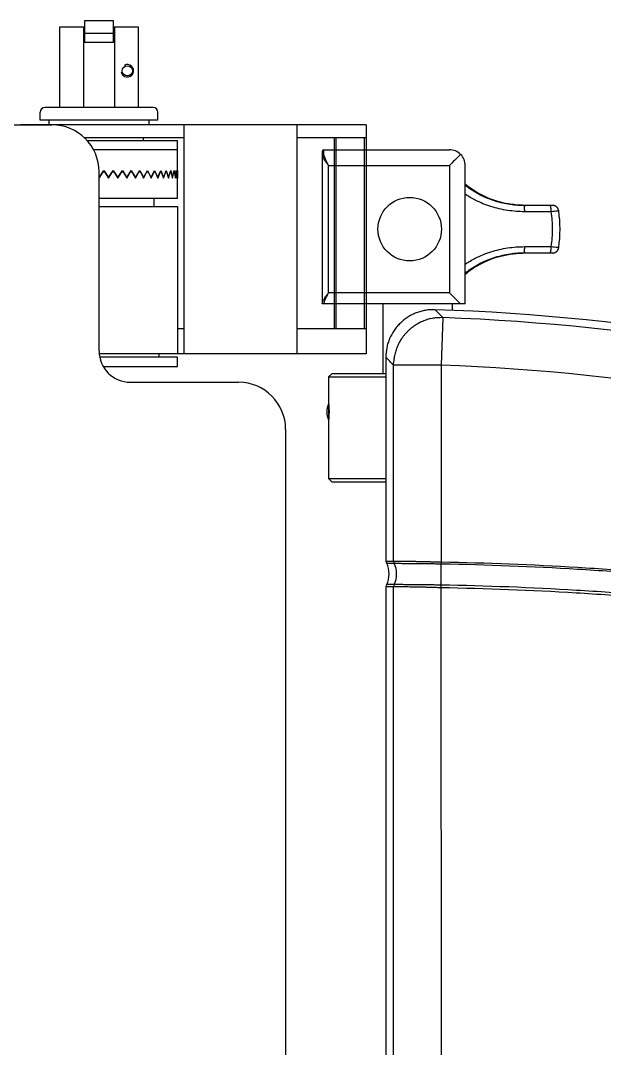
# Model space of a CAD drawing. Extents: x 2733443 to 3206532, y -1516114 to -1264405.
# Drawn here: x 3001859.4 to 3002018.6, y -1483252.9 to -1482972.6 of the extents above; entities that cross this region are included whole.
import ezdxf

# ---------------------------------------------------------------- set-up
doc = ezdxf.new("R2010")
doc.units = 0
doc.header["$MEASUREMENT"] = 0
doc.linetypes.add('1', pattern=[0, 0, 0])
doc.layers.get('0').update_dxf_attribs({"color": 250, "linetype": '1'})
doc.layers.add('furniture', color=33, linetype='Continuous')

# ---------------------------------------------------------------- blocks, each defined once
blk = doc.blocks.new('EQUIPMENT')
at = {"layer": 'furniture'}
for p, q in [((-29723.06, 19189.09), (-29716.21, 19189.09)), ((-29723.06, 19167.08), (-29723.06, 19189.09)), ((-29716.64, 19189.09), (-29716.64, 19167.08)), ((-29716.21, 19190.8), (-29708.51, 19190.8)), ((-29716.21, 19184.81), (-29716.21, 19190.8)), ((-29708.51, 19190.8), (-29708.51, 19184.81)), ((-29708.51, 19189.09), (-29701.66, 19189.09)), ((-29708.08, 19167.08), (-29708.08, 19189.09)), ((-29701.66, 19189.09), (-29701.66, 19167.08)), ((-29716.21, 19187.38), (-29708.51, 19187.38)), ((-29708.08, 19184.81), (-29716.64, 19184.81)), ((-29697.59, 19167.08), (-29727.13, 19167.08)), ((-29728.41, 19163.66), (-29728.41, 19165.8)), ((-29696.31, 19163.66), (-29728.41, 19163.66)), ((-29698.66, 19163.66), (-29726.06, 19163.66)), ((-29726.06, 19163.66), (-29726.06, 19162.37)), ((-29698.66, 19162.37), (-29698.66, 19163.66)), ((-29696.31, 19163.66), (-29696.31, 19165.8)), ((-29934.94, 19162.37), (-29725.2, 19162.37)), ((-29639.59, 19162.37), (-29733.76, 19162.37)), ((-29689.25, 19162.37), (-29689.25, 19099.88)), ((-29658.43, 19162.37), (-29658.43, 19099.88)), ((-29639.59, 19162.37), (-29639.59, 19099.88)), ((-29716.47, 19158.95), (-29689.25, 19158.95)), ((-29715.63, 19158.09), (-29690.96, 19158.09)), ((-29700.38, 19158.95), (-29700.38, 19158.09)), ((-29690.96, 19155.52), (-29690.96, 19158.09)), ((-29658.43, 19158.95), (-29639.59, 19158.95)), ((-29648.16, 19106.73), (-29648.16, 19158.95)), ((-29647.73, 19106.73), (-29647.73, 19158.95)), ((-29640.02, 19106.73), (-29640.02, 19158.95)), ((-29690.96, 19155.52), (-29713.84, 19155.52)), ((-29690.96, 19155.52), (-29713.84, 19155.52)), ((-29690.96, 19148.25), (-29690.96, 19155.52)), ((-29651.51, 19155.14), (-29651.51, 19154.15)), ((-29651.08, 19155.57), (-29616.86, 19155.57)), ((-29651.08, 19154.47), (-29651.08, 19155.57)), ((-29651.51, 19154.15), (-29651.51, 19113.68)), ((-29651.08, 19154.47), (-29651.1, 19154.47)), ((-29712.37, 19147.82), (-29711.29, 19149.53)), ((-29712.36, 19100.73), (-29712.36, 19149.53)), ((-29712.19, 19148.25), (-29711.07, 19149.96)), ((-29711.29, 19149.53), (-29710.86, 19149.53)), ((-29711.07, 19149.96), (-29709.95, 19148.25)), ((-29710.86, 19149.53), (-29709.79, 19147.81)), ((-29709.79, 19147.81), (-29708.72, 19149.53)), ((-29709.61, 19148.25), (-29708.5, 19149.96)), ((-29708.72, 19149.53), (-29708.3, 19149.53)), ((-29708.5, 19149.96), (-29707.41, 19148.25)), ((-29708.3, 19149.53), (-29707.25, 19147.81)), ((-29707.25, 19147.81), (-29706.2, 19149.52)), ((-29707.07, 19148.25), (-29705.99, 19149.96)), ((-29706.2, 19149.52), (-29705.79, 19149.52)), ((-29705.99, 19149.96), (-29704.93, 19148.25)), ((-29705.79, 19149.52), (-29704.79, 19147.81)), ((-29704.79, 19147.81), (-29703.78, 19149.52)), ((-29704.61, 19148.25), (-29703.58, 19149.96)), ((-29703.78, 19149.52), (-29703.39, 19149.52)), ((-29703.58, 19149.96), (-29702.57, 19148.25)), ((-29703.39, 19149.52), (-29702.43, 19147.81)), ((-29702.43, 19147.81), (-29701.48, 19149.52)), ((-29702.26, 19148.25), (-29701.29, 19149.96)), ((-29701.48, 19149.52), (-29701.11, 19149.52)), ((-29701.29, 19149.96), (-29700.34, 19148.25)), ((-29701.11, 19149.52), (-29700.22, 19147.8)), ((-29700.22, 19147.8), (-29699.33, 19149.51)), ((-29700.06, 19148.25), (-29699.16, 19149.96)), ((-29699.33, 19149.51), (-29699, 19149.51)), ((-29699.16, 19149.96), (-29698.3, 19148.25)), ((-29699, 19149.51), (-29698.19, 19147.8)), ((-29698.19, 19147.8), (-29697.38, 19149.51)), ((-29698.04, 19148.25), (-29697.23, 19149.96)), ((-29697.38, 19149.51), (-29697.08, 19149.51)), ((-29697.23, 19149.96), (-29696.46, 19148.25)), ((-29697.08, 19149.51), (-29696.37, 19147.8)), ((-29696.37, 19147.8), (-29695.65, 19149.51)), ((-29696.23, 19148.25), (-29695.51, 19149.96)), ((-29695.65, 19149.51), (-29695.39, 19149.51)), ((-29695.51, 19149.96), (-29694.85, 19148.25)), ((-29695.39, 19149.51), (-29694.78, 19147.79)), ((-29694.78, 19147.79), (-29694.16, 19149.51)), ((-29694.65, 19148.25), (-29694.05, 19149.96)), ((-29694.16, 19149.51), (-29693.94, 19149.51)), ((-29694.05, 19149.96), (-29693.49, 19148.25)), ((-29693.94, 19149.51), (-29693.44, 19147.79)), ((-29693.44, 19147.79), (-29692.94, 19149.5)), ((-29693.33, 19148.25), (-29692.84, 19149.96)), ((-29692.94, 19149.5), (-29692.76, 19149.5)), ((-29692.84, 19149.96), (-29692.41, 19148.25)), ((-29692.76, 19149.5), (-29692.38, 19147.79)), ((-29692.38, 19147.79), (-29692, 19149.5)), ((-29692.29, 19148.25), (-29691.93, 19149.96)), ((-29692, 19149.5), (-29691.87, 19149.5)), ((-29691.93, 19149.96), (-29691.62, 19148.25)), ((-29691.87, 19149.5), (-29691.57, 19147.79)), ((-29691.57, 19147.79), (-29691.35, 19149.5)), ((-29691.54, 19148.25), (-29691.31, 19149.96)), ((-29691.35, 19149.5), (-29691.28, 19149.5)), ((-29691.31, 19149.96), (-29691.14, 19148.25)), ((-29691.28, 19149.5), (-29691.15, 19147.79)), ((-29691.15, 19147.79), (-29691.02, 19149.5)), ((-29691.09, 19148.25), (-29691, 19149.96)), ((-29691.02, 19149.5), (-29690.99, 19149.5)), ((-29691, 19149.96), (-29690.96, 19148.25)), ((-29690.99, 19149.5), (-29690.96, 19147.79)), ((-29690.96, 19142.25), (-29690.96, 19149.53)), ((-29649.78, 19116.59), (-29649.78, 19151.24)), ((-29649.78, 19151.24), (-29616.86, 19151.24)), ((-29616.86, 19151.24), (-29616.86, 19116.59)), ((-29612.52, 19113.56), (-29612.52, 19151.24)), ((-29712.36, 19148.25), (-29712.19, 19148.25)), ((-29709.95, 19148.25), (-29709.61, 19148.25)), ((-29709.95, 19148.25), (-29709.61, 19148.25)), ((-29707.41, 19148.25), (-29707.07, 19148.25)), ((-29707.41, 19148.25), (-29707.07, 19148.25)), ((-29704.93, 19148.25), (-29704.61, 19148.25)), ((-29704.93, 19148.25), (-29704.61, 19148.25)), ((-29702.57, 19148.25), (-29702.26, 19148.25)), ((-29702.57, 19148.25), (-29702.26, 19148.25)), ((-29700.34, 19148.25), (-29700.06, 19148.25)), ((-29700.34, 19148.25), (-29700.06, 19148.25)), ((-29698.3, 19148.25), (-29698.04, 19148.25)), ((-29698.3, 19148.25), (-29698.04, 19148.25)), ((-29696.46, 19148.25), (-29696.23, 19148.25)), ((-29696.46, 19148.25), (-29696.23, 19148.25)), ((-29694.85, 19148.25), (-29694.65, 19148.25)), ((-29694.85, 19148.25), (-29694.65, 19148.25)), ((-29693.49, 19148.25), (-29693.33, 19148.25)), ((-29693.49, 19148.25), (-29693.33, 19148.25)), ((-29692.41, 19148.25), (-29692.29, 19148.25)), ((-29692.41, 19148.25), (-29692.29, 19148.25)), ((-29691.62, 19148.25), (-29691.54, 19148.25)), ((-29691.62, 19148.25), (-29691.54, 19148.25)), ((-29691.14, 19148.25), (-29691.09, 19148.25)), ((-29691.14, 19148.25), (-29691.09, 19148.25)), ((-29690.96, 19142.25), (-29712.36, 19142.25)), ((-29697.38, 19140.11), (-29697.38, 19142.25)), ((-29712.36, 19140.11), (-29690.96, 19140.11)), ((-29690.96, 19140.11), (-29690.96, 19099.88)), ((-29589.46, 19140.41), (-29596.47, 19140.41)), ((-29596.47, 19140.41), (-29596.46, 19140.41)), ((-29589.11, 19138.68), (-29596.33, 19138.68)), ((-29588.77, 19140.41), (-29589.46, 19140.41)), ((-29589.46, 19140.41), (-29589.45, 19140.41)), ((-29587.05, 19138.93), (-29587.06, 19139)), ((-29596.47, 19127.42), (-29589.46, 19127.42)), ((-29596.47, 19127.42), (-29596.46, 19127.42)), ((-29596.33, 19129.15), (-29589.11, 19129.15)), ((-29589.46, 19127.42), (-29588.77, 19127.42)), ((-29589.46, 19127.42), (-29589.45, 19127.42)), ((-29588.77, 19127.42), (-29588.69, 19127.42)), ((-29616.86, 19116.59), (-29649.78, 19116.59)), ((-29651.51, 19113.68), (-29651.51, 19113.56)), ((-29651.48, 19113.56), (-29651.51, 19113.56)), ((-29651.06, 19113.56), (-29651.48, 19113.56)), ((-29651.48, 19113.56), (-29651.48, 19113.56)), ((-29613.82, 19113.56), (-29651.06, 19113.56)), ((-29635.05, 19113.56), (-29635.05, 19094.5)), ((-29615.99, 19111.78), (-29615.99, 19113.56)), ((-29612.52, 19113.56), (-29613.82, 19113.56)), ((-29618.65, 19109.81), (-29619.13, 19096.84)), ((-29689.25, 19106.73), (-29690.96, 19106.73)), ((-29639.59, 19106.73), (-29658.43, 19106.73)), ((-29639.59, 19099.88), (-29712.32, 19099.88)), ((-29690.96, 19099.02), (-29712.19, 19099.02)), ((-29696.1, 19099.88), (-29696.1, 19099.02)), ((-29690.96, 19096.45), (-29690.96, 19099.02)), ((-29634.18, 19098.99), (-29634.18, 19043.41)), ((-29711.21, 19096.45), (-29690.96, 19096.45)), ((-29632.1, 19096.84), (-29632.09, 19097.47)), ((-29632.1, 19043.41), (-29632.1, 19096.84)), ((-29619.13, 19096.84), (-29632.1, 19096.84)), ((-29619.13, 19096.84), (-29619.13, 19043.17)), ((-29648.91, 19094.5), (-29649.78, 19093.63)), ((-29649.78, 19093.63), (-29634.18, 19093.63)), ((-29649.78, 19093.63), (-29649.78, 19086.27)), ((-29634.18, 19094.5), (-29648.91, 19094.5)), ((-29703.8, 19092.17), (-29674.34, 19092.17)), ((-29649.8, 19086.27), (-29649.83, 19086.2)), ((-29649.8, 19086.27), (-29649.8, 19084.1)), ((-29650.32, 19084.1), (-29650.31, 19084.03)), ((-29649.8, 19084.1), (-29649.8, 19081.94)), ((-29649.78, 19081.94), (-29649.78, 19065.91)), ((-29661.49, 18741.69), (-29661.49, 19079.33)), ((-29649.78, 19065.91), (-29634.18, 19065.91)), ((-29649.78, 19065.91), (-29648.91, 19065.04)), ((-29648.91, 19065.04), (-29634.18, 19065.04)), ((-29619.13, 19043.17), (-29619.07, 19043.17)), ((-29619.07, 19042.68), (-29619.07, 19042.69)), ((-29634.18, 19036.38), (-29634.18, 18785.53)), ((-29632.1, 18785.53), (-29632.1, 19036.38)), ((-29619.19, 19036.12), (-29619.19, 19036.15)), ((-29619.13, 19036.12), (-29619.19, 19036.12)), ((-29619.17, 19036.86), (-29619.16, 19037.04)), ((-29619.16, 19036.12), (-29619.13, 18785.79))]:
    blk.add_line(p, q, dxfattribs=at)
for centre, radius in [((-29704.66, 19177.11), 1.39), ((-29627.69, 19133.92), 8.66)]:
    blk.add_circle(centre, radius, dxfattribs=at)
for centre, radius, start, end in [((-29704.66, 19177.11), 1.71, 190, 120), ((-29727.13, 19165.8), 1.28, 90, 180), ((-29697.59, 19165.8), 1.28, 0, 90), ((-29725.2, 19149.53), 12.84, 0, 90), ((-29651.08, 19155.14), 0.433, 90, 180), ((-29616.86, 19151.24), 4.33, 44.9519, 90), ((-29651.31, 19154.17), 0.197, 166.7629, 174.812), ((-29651.03, 19154.11), 0.485, 171.7208, 175.9351), ((-29650.96, 19154.02), 0.575, 156.6642, 158.1916), ((-29651.28, 19154.16), 0.23, 162.186, 166.8361), ((-29651.23, 19154.13), 0.284, 153.382, 156.8309), ((-29651.22, 19154.13), 0.297, 146.7278, 150.3095), ((-29651.26, 19154.15), 0.249, 150.5538, 154.8024), ((-29651.19, 19154.11), 0.333, 143.0304, 146.2609), ((-29651.19, 19154.11), 0.332, 139.5517, 142.8868), ((-29651.18, 19154.1), 0.342, 136.3367, 139.6454), ((-29651.17, 19154.08), 0.365, 132.9781, 136.1435), ((-29651.15, 19154.07), 0.386, 129.8515, 132.898), ((-29651.14, 19154.05), 0.404, 126.7082, 129.6761), ((-29651.13, 19154.04), 0.423, 123.7936, 126.6728), ((-29651.12, 19154.02), 0.443, 120.8384, 123.6231), ((-29651.11, 19154), 0.463, 118.0954, 120.7934), ((-29651.1, 19153.99), 0.482, 115.3243, 117.9378), ((-29651.1, 19153.97), 0.5, 112.7484, 115.2876), ((-29651.09, 19153.95), 0.517, 110.1432, 112.6047), ((-29651.09, 19153.94), 0.532, 107.7157, 110.1116), ((-29651.08, 19153.92), 0.549, 105.2601, 107.5818), ((-29651.08, 19153.91), 0.559, 102.9638, 105.2359), ((-29651.08, 19153.9), 0.568, 100.6341, 102.8544), ((-29651.08, 19153.89), 0.579, 98.454, 100.6133), ((-29651.07, 19153.87), 0.601, 96.2529, 98.3117), ((-29651.08, 19153.89), 0.586, 94.1664, 96.2477), ((-29651.08, 19153.92), 0.549, 92.0064, 94.1939), ((-29616.86, 19151.24), 4.33, 0, 44.9519), ((-29596.47, 19140.4), 0.0153, 30.2844, 64.3946), ((-29596.48, 19140.38), 0.0368, 23.1527, 42.4658), ((-29596.53, 19140.35), 0.0889, 19.4681, 29.8993), ((-29596.61, 19140.31), 0.18, 16.002, 22.5471), ((-29596.76, 19140.26), 0.337, 13.6486, 17.8977), ((-29596.98, 19140.19), 0.57, 11.6632, 14.6529), ((-29597.3, 19140.12), 0.903, 10.1767, 12.3588), ((-29597.72, 19140.03), 1.33, 8.8761, 10.5717), ((-29598.27, 19139.94), 1.88, 7.8637, 9.2015), ((-29598.92, 19139.84), 2.54, 6.9571, 8.0558), ((-29599.72, 19139.73), 3.35, 6.2222, 7.1333), ((-29600.62, 19139.62), 4.26, 5.5495, 6.3277), ((-29601.66, 19139.51), 5.3, 4.985, 5.6546), ((-29602.77, 19139.41), 6.42, 4.4578, 5.0472), ((-29604.02, 19139.3), 7.67, 4.0082, 4.5283), ((-29605.34, 19139.2), 8.99, 3.5807, 4.0461), ((-29606.64, 19139.11), 10.29, 3.2002, 3.6238), ((-29607.84, 19139.04), 11.5, 2.8308, 3.224), ((-29609.43, 19138.95), 13.09, 2.5242, 2.8779), ((-29611.46, 19138.86), 15.12, 2.2297, 2.5411), ((-29611.76, 19138.85), 15.42, 1.902, 2.2176), ((-29611.05, 19138.87), 14.71, 1.5661, 1.9086), ((-29614.97, 19138.72), 18.64, 1.4333, 1.6896), ((-29636.28, 19138.18), 39.96, 1.3441, 1.453), ((-29613.6, 19138.79), 17.27, 0.7727, 1.0928), ((-29612.78, 19138.79), 16.45, 0.2912, 0.801), ((-29639.28, 19138.5), 42.95, 0.2374, 0.4915), ((-29589.46, 19140.34), 0.0741, 63.4593, 77.575), ((-29589.47, 19140.32), 0.0959, 53.1565, 65.2867), ((-29589.49, 19140.29), 0.131, 45.1115, 55.1369), ((-29589.52, 19140.25), 0.178, 38.0931, 46.5528), ((-29589.57, 19140.2), 0.252, 32.9507, 39.7263), ((-29589.65, 19140.14), 0.357, 28.6101, 34.0588), ((-29589.77, 19140.06), 0.498, 25.2388, 29.6083), ((-29589.93, 19139.98), 0.672, 22.2417, 25.8571), ((-29590.13, 19139.89), 0.894, 19.8462, 22.836), ((-29590.37, 19139.79), 1.15, 17.6707, 20.2085), ((-29590.67, 19139.69), 1.47, 15.8786, 18.0378), ((-29591, 19139.59), 1.82, 14.2162, 16.0956), ((-29591.39, 19139.48), 2.21, 12.811, 14.4533), ((-29591.8, 19139.38), 2.64, 11.4843, 12.9465), ((-29592.26, 19139.28), 3.11, 10.3477, 11.6505), ((-29592.75, 19139.18), 3.61, 9.2605, 10.4348), ((-29593.23, 19139.1), 4.09, 8.2885, 9.364), ((-29593.67, 19139.03), 4.54, 7.3396, 8.3431), ((-29594.26, 19138.94), 5.14, 6.5512, 7.4576), ((-29595.03, 19138.85), 5.91, 5.7915, 6.5922), ((-29595.12, 19138.84), 6, 4.9424, 5.7561), ((-29594.82, 19138.87), 5.71, 4.0746, 4.9601), ((-29596.32, 19138.72), 7.21, 3.7275, 4.3914), ((-29604.52, 19138.17), 15.43, 3.4967, 3.779), ((-29595.77, 19138.78), 6.66, 2.0122, 2.8428), ((-29595.44, 19138.79), 6.33, 0.7589, 2.0845), ((-29605.61, 19138.5), 16.5, 0.6183, 1.2795), ((-29588.94, 19136.95), 3.47, 84.2947, 87.2021), ((-29588.67, 19139.04), 1.36, 80.8057, 86.5246), ((-29588.69, 19138.89), 1.52, 77.5757, 80.9775), ((-29589.38, 19136.68), 3.83, 73.6202, 74.7023), ((-29588.8, 19138.63), 1.79, 71.2076, 73.7761), ((-29588.67, 19138.9), 1.49, 69.0748, 72.3573), ((-29588.75, 19138.7), 1.71, 66.1377, 68.9766), ((-29588.81, 19138.59), 1.83, 63.2107, 65.8394), ((-29588.77, 19138.68), 1.74, 60.3766, 63.1762), ((-29588.75, 19138.7), 1.71, 57.6712, 60.545), ((-29588.77, 19138.68), 1.74, 54.7611, 57.5968), ((-29588.77, 19138.67), 1.75, 51.9588, 54.7778), ((-29588.77, 19138.67), 1.74, 49.0549, 51.8878), ((-29588.77, 19138.67), 1.74, 46.2718, 49.1075), ((-29588.78, 19138.67), 1.75, 43.3678, 46.1909), ((-29588.78, 19138.67), 1.75, 40.5871, 43.4008), ((-29588.78, 19138.67), 1.75, 37.703, 40.5004), ((-29588.78, 19138.67), 1.75, 34.9475, 37.7328), ((-29588.79, 19138.67), 1.76, 32.0948, 34.8557), ((-29588.78, 19138.67), 1.76, 29.3741, 32.1162), ((-29588.79, 19138.67), 1.76, 26.5673, 29.2741), ((-29588.79, 19138.67), 1.76, 23.8948, 26.5842), ((-29588.79, 19138.67), 1.76, 21.1403, 23.8035), ((-29588.79, 19138.67), 1.76, 18.5258, 21.147), ((-29588.83, 19138.66), 1.8, 15.8544, 18.3871), ((-29588.79, 19138.67), 1.76, 13.3019, 15.867), ((-29588.69, 19138.7), 1.66, 10.6473, 13.3244), ((-29596.48, 19127.45), 0.0368, 317.5461, 336.8529), ((-29596.47, 19127.43), 0.0153, 295.616, 329.7214), ((-29596.53, 19127.48), 0.0889, 330.1049, 340.5328), ((-29596.76, 19127.57), 0.337, 342.105, 346.353), ((-29596.61, 19127.52), 0.18, 337.457, 344.0003), ((-29596.98, 19127.64), 0.57, 345.349, 348.338), ((-29597.72, 19127.8), 1.33, 349.4295, 351.1248), ((-29597.31, 19127.72), 0.903, 347.6422, 349.824), ((-29598.27, 19127.9), 1.88, 350.7994, 352.137), ((-29599.72, 19128.1), 3.35, 352.8673, 353.7782), ((-29598.92, 19128), 2.54, 351.9448, 353.0434), ((-29600.62, 19128.21), 4.26, 353.6727, 354.4508), ((-29602.77, 19128.43), 6.42, 354.9531, 355.5425), ((-29601.66, 19128.32), 5.3, 354.3458, 355.0154), ((-29605.34, 19128.63), 8.99, 355.9542, 356.4195), ((-29604.02, 19128.53), 7.67, 355.472, 355.9921), ((-29607.84, 19128.79), 11.5, 356.7762, 357.1694), ((-29606.64, 19128.72), 10.29, 356.3764, 356.7999), ((-29611.76, 19128.98), 15.42, 357.7826, 358.0981), ((-29611.46, 19128.97), 15.13, 357.459, 357.7704), ((-29609.43, 19128.88), 13.09, 357.1223, 357.4759), ((-29612.78, 19129.04), 16.45, 359.199, 359.7088), ((-29613.6, 19129.05), 17.27, 358.9073, 359.2273), ((-29636.29, 19129.66), 39.96, 358.5471, 358.656), ((-29614.97, 19129.11), 18.64, 358.3105, 358.5667), ((-29611.05, 19128.96), 14.71, 358.0915, 358.434), ((-29639.29, 19129.33), 42.95, 359.5086, 359.7626), ((-29589.46, 19127.49), 0.0741, 282.4323, 296.5488), ((-29589.47, 19127.51), 0.0959, 294.7218, 306.8518), ((-29589.49, 19127.54), 0.131, 304.8687, 314.8934), ((-29589.52, 19127.58), 0.178, 313.4527, 321.9114), ((-29589.57, 19127.63), 0.253, 320.28, 327.0547), ((-29589.65, 19127.69), 0.357, 325.9469, 331.3948), ((-29589.77, 19127.77), 0.498, 330.3945, 334.7634), ((-29589.93, 19127.85), 0.672, 334.1459, 337.7608), ((-29590.13, 19127.94), 0.895, 337.1677, 340.1571), ((-29590.37, 19128.04), 1.15, 339.7946, 342.332), ((-29590.67, 19128.14), 1.47, 341.9641, 344.1231), ((-29591, 19128.24), 1.82, 343.9059, 345.785), ((-29591.39, 19128.35), 2.21, 345.5487, 347.1907), ((-29591.8, 19128.45), 2.64, 347.0554, 348.5175), ((-29592.26, 19128.55), 3.11, 348.351, 349.6537), ((-29592.75, 19128.65), 3.61, 349.5659, 350.7401), ((-29593.23, 19128.73), 4.1, 350.6379, 351.7133), ((-29593.67, 19128.8), 4.54, 351.6574, 352.6607), ((-29594.26, 19128.89), 5.14, 352.5439, 353.4502), ((-29595.03, 19128.98), 5.91, 353.4086, 354.2092), ((-29594.82, 19128.96), 5.71, 355.0409, 355.9263), ((-29595.12, 19128.99), 6, 354.2446, 355.0582), ((-29596.32, 19129.11), 7.21, 355.6097, 356.2735), ((-29595.44, 19129.04), 6.33, 357.916, 359.2415), ((-29595.77, 19129.05), 6.66, 357.158, 357.9884), ((-29604.53, 19129.66), 15.44, 356.2214, 356.5037), ((-29605.61, 19129.33), 16.5, 358.7214, 359.3826), ((-29588.76, 19129.07), 1.66, 272.4878, 275.1654), ((-29588.77, 19129.17), 1.75, 275.1418, 277.7074), ((-29588.78, 19129.22), 1.8, 277.6957, 280.2288), ((-29588.77, 19129.18), 1.76, 280.3675, 282.9891), ((-29588.77, 19129.17), 1.76, 282.9821, 285.6457), ((-29588.77, 19129.17), 1.76, 285.737, 288.4269), ((-29588.78, 19129.18), 1.76, 288.4101, 291.1173), ((-29588.78, 19129.17), 1.75, 291.2174, 293.9599), ((-29588.78, 19129.17), 1.76, 293.9377, 296.699), ((-29588.78, 19129.17), 1.75, 296.7913, 299.577), ((-29588.78, 19129.17), 1.75, 299.5471, 302.3448), ((-29588.78, 19129.16), 1.75, 302.4318, 305.2457), ((-29588.77, 19129.16), 1.75, 305.2121, 308.0355), ((-29588.77, 19129.16), 1.74, 308.1168, 310.9527), ((-29588.77, 19129.16), 1.74, 310.8994, 313.7324), ((-29588.78, 19129.16), 1.75, 313.8042, 316.6234), ((-29588.77, 19129.15), 1.74, 316.6062, 319.442), ((-29588.75, 19129.13), 1.71, 319.5163, 322.3902), ((-29588.77, 19129.16), 1.74, 322.2211, 325.0207), ((-29588.85, 19129.21), 1.83, 325.0559, 327.6845), ((-29588.75, 19129.14), 1.71, 327.9826, 330.8215), ((-29588.56, 19129.03), 1.49, 330.9192, 334.2015), ((-29588.81, 19129.19), 1.79, 333.0521, 335.6205), ((-29590.66, 19130.04), 3.83, 335.4653, 336.5473), ((-29588.57, 19129.05), 1.52, 339.4193, 342.8208), ((-29588.42, 19129.01), 1.36, 342.6493, 348.3676), ((-29590.46, 19129.57), 3.47, 346.1378, 349.0448), ((-29651.02, 19113.69), 0.493, 181.0773, 182.1535), ((-29651.3, 19113.68), 0.21, 183.3904, 184.6591), ((-29651.32, 19113.68), 0.187, 181.296, 183.4641), ((-29651.3, 19113.68), 0.208, 186.5582, 187.7549), ((-29651.26, 19113.69), 0.253, 186.0809, 187.0012), ((-29650.9, 19113.72), 0.612, 185.7961, 186.1389), ((-29651.25, 19113.69), 0.261, 188.9354, 189.8626), ((-29651.27, 19113.68), 0.241, 187.7954, 188.8107), ((-29651.27, 19113.68), 0.243, 190.8062, 191.8238), ((-29651.26, 19113.68), 0.247, 189.8788, 190.8697), ((-29651.26, 19113.68), 0.248, 191.8543, 192.855), ((-29651.26, 19113.69), 0.252, 193.8668, 194.8658), ((-29651.26, 19113.69), 0.252, 192.8518, 193.8442), ((-29651.26, 19113.69), 0.255, 195.8742, 196.873), ((-29651.26, 19113.69), 0.253, 194.8499, 195.8499), ((-29651.25, 19113.69), 0.259, 197.8818, 198.8783), ((-29651.25, 19113.69), 0.257, 196.8591, 197.8554), ((-29651.25, 19113.69), 0.263, 199.8865, 200.8795), ((-29651.25, 19113.69), 0.261, 198.8657, 199.8598), ((-29651.25, 19113.69), 0.265, 200.8681, 201.8579), ((-29651.24, 19113.69), 0.27, 202.8583, 203.8429), ((-29651.24, 19113.69), 0.267, 201.8847, 202.8732), ((-29651.24, 19113.69), 0.275, 204.8459, 205.8242), ((-29651.24, 19113.69), 0.273, 203.8743, 204.8558), ((-29651.23, 19113.7), 0.288, 207.8225, 208.7759), ((-29651.23, 19113.7), 0.281, 206.8157, 207.7856), ((-29651.24, 19113.7), 0.277, 205.8484, 206.8271), ((-29640.9, 18505.85), 606.44, 72.48462, 88.09787), ((-29619.07, 19096.78), 13.04, 124.2937, 127.5073), ((-29619.19, 19096.93), 12.84, 120.9604, 124.2117), ((-29619.05, 19096.77), 13.05, 117.9799, 121.1491), ((-29618.75, 19096.19), 13.71, 114.9644, 117.9433), ((-29619.19, 19096.98), 12.81, 111.4509, 114.6515), ((-29619.78, 19098.41), 11.26, 107.6741, 111.3465), ((-29618.86, 19096.5), 13.37, 106.0357, 108.9309), ((-29614.9, 19083.03), 27.41, 104.9384, 106.2103), ((-29619.63, 19098.33), 11.42, 98.05, 101.8254), ((-29619.76, 19099.52), 10.23, 91.9203, 98.227), ((-29618.14, 19084.04), 25.77, 91.1225, 94.3624), ((-29640.9, 18505.85), 604.36, 72.48462, 87.88966), ((-29618.98, 19096.7), 13.16, 140.3834, 143.5676), ((-29618.98, 19096.71), 13.15, 137.2225, 140.4195), ((-29619.03, 19096.73), 13.1, 133.9142, 137.1279), ((-29619.02, 19096.73), 13.11, 130.7622, 133.9737), ((-29619.01, 19096.7), 13.14, 127.4843, 130.6811), ((-29618.84, 19096.7), 13.28, 156.3471, 159.3795), ((-29618.92, 19096.7), 13.21, 153.1441, 156.2265), ((-29618.9, 19096.7), 13.22, 150.0545, 153.163), ((-29618.95, 19096.7), 13.18, 146.8011, 149.9445), ((-29618.94, 19096.7), 13.19, 143.6705, 146.8311), ((-29703.8, 19100.73), 8.56, 180, 270), ((-29618.48, 19096.7), 13.63, 168.5446, 171.3359), ((-29618.84, 19096.73), 13.27, 165.4572, 168.371), ((-29618.9, 19096.75), 13.21, 162.4856, 165.4566), ((-29618.89, 19096.72), 13.23, 159.3684, 162.3768), ((-29619.86, 19096.85), 12.24, 174.1138, 177.1086), ((-29618.92, 19096.76), 13.18, 171.3298, 174.1659), ((-29640.9, 18505.85), 591.38, 72.48462, 87.88966), ((-29674.34, 19079.33), 12.84, 0, 90), ((-29645.17, 19084.01), 5.14, 168.9977, 169.8363), ((-29645.08, 19083.99), 5.23, 168.1519, 168.9746), ((-29645.05, 19083.99), 5.27, 167.3369, 168.153), ((-29645.08, 19083.99), 5.24, 166.4956, 167.3169), ((-29645.09, 19084), 5.23, 165.6885, 166.512), ((-29645.08, 19083.99), 5.23, 164.8452, 165.6673), ((-29645.08, 19083.99), 5.23, 164.0351, 164.8567), ((-29645.09, 19083.99), 5.23, 163.1921, 164.0139), ((-29645.09, 19083.99), 5.23, 162.383, 163.205), ((-29645.09, 19083.99), 5.23, 161.54, 162.3615), ((-29645.09, 19083.99), 5.22, 160.7311, 161.5524), ((-29645.09, 19083.99), 5.22, 159.8888, 160.7094), ((-29645.1, 19083.99), 5.22, 159.0805, 159.9009), ((-29645.1, 19083.99), 5.21, 158.2391, 159.0591), ((-29645.1, 19083.99), 5.22, 157.432, 158.251), ((-29645.09, 19083.99), 5.22, 156.5921, 157.4088), ((-29645.11, 19084), 5.21, 155.7865, 156.6045), ((-29645.14, 19084.01), 5.18, 154.9468, 155.7681), ((-29639.48, 19083.71), 10.84, 177.0102, 177.9042), ((-29646.25, 19084.11), 4.06, 175.9141, 177.7367), ((-29645.07, 19084.21), 5.25, 181.9931, 182.8068), ((-29645.04, 19084.21), 5.28, 182.8253, 183.6361), ((-29645.03, 19084.21), 5.29, 183.6247, 184.4348), ((-29645.78, 19084.08), 4.54, 174.9197, 175.9816), ((-29645.04, 19084.21), 5.27, 184.458, 185.2709), ((-29644.83, 19083.95), 5.49, 172.9718, 173.7295), ((-29636.24, 19082.99), 14.14, 173.6825, 173.9485), ((-29645.05, 19084.21), 5.27, 185.2597, 186.0741), ((-29645.05, 19084.21), 5.27, 186.0958, 186.9111), ((-29645.86, 19084.11), 4.45, 172.3552, 173.3507), ((-29645.05, 19084.21), 5.27, 186.8996, 187.7156), ((-29645.14, 19084.01), 5.17, 171.4827, 172.3206), ((-29645.06, 19084.21), 5.26, 187.7376, 188.5547), ((-29644.71, 19083.93), 5.61, 170.6114, 171.3724), ((-29645.06, 19084.21), 5.26, 188.5431, 189.3611), ((-29645.05, 19083.99), 5.27, 169.7843, 170.599), ((-29645.06, 19084.21), 5.25, 189.383, 190.202), ((-29645.06, 19084.21), 5.25, 190.1897, 191.0091), ((-29645.07, 19084.21), 5.25, 191.0307, 191.8504), ((-29645.07, 19084.21), 5.24, 191.8392, 192.66), ((-29645.08, 19084.21), 5.23, 192.6819, 193.5045), ((-29645.08, 19084.21), 5.24, 193.4887, 194.3097), ((-29645.05, 19084.22), 5.27, 194.3302, 195.1465), ((-29645.09, 19084.21), 5.22, 195.1461, 195.9696), ((-29645.19, 19084.18), 5.13, 195.9933, 196.8332), ((-29645.07, 19084.22), 5.25, 196.7814, 197.598), ((-29644.75, 19084.32), 5.58, 197.6113, 198.3745), ((-29645.17, 19084.19), 5.14, 198.4856, 199.3264), ((-29645.85, 19083.95), 4.42, 199.362, 200.3618), ((-29644.88, 19084.27), 5.45, 199.9814, 200.7429), ((-29636.86, 19087.3), 14.02, 200.696, 200.9635), ((-29645.78, 19083.96), 4.49, 201.9414, 203.0095), ((-29646.22, 19083.77), 4.02, 202.9429, 204.7784), ((-29640.09, 19086.45), 10.71, 204.0472, 204.9484), ((-29630.02, 19044.62), 4.33, 196.2602, 204.8116), ((-29627.95, 19044.62), 4.33, 196.2598, 204.8113), ((-29476.25, 19043.12), 142.81, 179.9819, 179.9973), ((-29566.1, 19043.12), 52.97, 179.9842, 180.0158), ((-29560.38, 19043.12), 58.69, 180.0144, 180.0329), ((-29431.41, 19043.25), 187.65, 180.0519, 180.0564), ((-29548.23, 19043.14), 70.84, 180.0547, 180.0678), ((-29562.06, 19043.11), 57, 180.0604, 180.0778), ((-29553.01, 19043.13), 66.06, 180.0784, 180.0929), ((-29547.65, 19043.14), 71.42, 180.0956, 180.1089), ((-29552.25, 19043.13), 66.81, 180.1066, 180.1209), ((-29554.22, 19043.12), 64.85, 180.1211, 180.1358), ((-29553.29, 19043.13), 65.77, 180.1366, 180.1511), ((-29553.16, 19043.13), 65.9, 180.1522, 180.1666), ((-29553.82, 19043.12), 65.25, 180.1644, 180.1789), ((-29554.29, 19043.12), 64.78, 180.1797, 180.1942), ((-29554.49, 19043.12), 64.57, 180.1952, 180.2098), ((-29640.25, 19039.9), 6.93, 335.1884, 24.8116), ((-29638.17, 19039.89), 6.93, 335.188, 24.8113), ((-29751.07, 19042.07), 132.01, 359.18, 359.2679), ((-29752.64, 19042.09), 133.58, 359.0928, 359.1798), ((-29554.79, 19043.12), 64.28, 180.2107, 180.2253), ((-29555.15, 19043.12), 63.92, 180.2233, 180.238), ((-29555.5, 19043.12), 63.57, 180.239, 180.2537), ((-29555.82, 19043.12), 63.25, 180.2517, 180.2664), ((-29556.12, 19043.12), 62.95, 180.2704, 180.2852), ((-29556.48, 19043.11), 62.59, 180.2803, 180.2951), ((-29556.83, 19043.11), 62.24, 180.2993, 180.3142), ((-29557.16, 19043.11), 61.91, 180.3122, 180.3271), ((-29557.49, 19043.11), 61.57, 180.3283, 180.3433), ((-29557.79, 19043.1), 61.28, 180.3413, 180.3564), ((-29558.21, 19043.1), 60.86, 180.3577, 180.3728), ((-29558.62, 19043.1), 60.45, 180.3738, 180.3889), ((-29836.17, 19041.61), 217.1, 0.1734, 0.2815), ((-29724.79, 19041.85), 105.72, 359.6366, 359.7457), ((-29743.7, 19041.98), 124.64, 359.5402, 359.6316), ((-29755.81, 19042.11), 136.75, 359.4453, 359.5281), ((-29749.54, 19042.05), 130.48, 359.3552, 359.4431), ((-29747.88, 19042.02), 128.82, 359.2706, 359.3603), ((-29705.3, 19041.88), 86.23, 0.0447, 0.2551), ((-29720.51, 19041.87), 101.44, 359.9279, 0.0471), ((-29921.19, 19042.7), 302.12, 359.7861, 359.8181), ((-29745.75, 19042.03), 126.69, 359.7058, 359.7908), ((-29731.73, 19041.5), 112.66, 357.9179, 358.0132), ((-29727.11, 19041.32), 108.04, 357.8233, 357.9212), ((-29734.08, 19041.58), 115.01, 358.0148, 358.1094), ((-29739.87, 19041.77), 120.8, 358.2015, 358.2937), ((-29736.96, 19041.68), 117.89, 358.107, 358.2004), ((-29742.64, 19041.85), 123.57, 358.2914, 358.3824), ((-29746.84, 19041.97), 127.78, 358.4723, 358.5618), ((-29744.76, 19041.91), 125.7, 358.3841, 358.4744), ((-29749.95, 19042.05), 130.89, 358.6504, 358.7388), ((-29748.46, 19042.01), 129.4, 358.5636, 358.6525), ((-29751.88, 19042.08), 132.82, 358.917, 359.0047), ((-29751.72, 19042.08), 132.66, 358.8274, 358.9151), ((-29751.02, 19042.06), 131.95, 358.7408, 358.8288), ((-29752.23, 19042.09), 133.16, 359.0032, 359.0906), ((-29630.02, 19035.17), 4.33, 155.1884, 163.7398), ((-29627.95, 19035.17), 4.33, 155.188, 163.7394), ((-29545.57, 19033.85), 73.66, 178.0335, 178.0529), ((-29545.13, 19033.83), 74.1, 178.0521, 178.0715), ((-29544.74, 19033.82), 74.49, 178.0739, 178.0933), ((-29544.36, 19033.8), 74.87, 178.0911, 178.1103), ((-29543.98, 19033.79), 75.25, 178.1108, 178.13), ((-29543.58, 19033.78), 75.65, 178.1304, 178.1495), ((-29543.24, 19033.77), 75.99, 178.1493, 178.1684), ((-29542.86, 19033.76), 76.37, 178.1682, 178.1872), ((-29542.43, 19033.75), 76.8, 178.1895, 178.2084), ((-29545.62, 19033.84), 73.61, 177.8142, 177.833), ((-29549.61, 19033.99), 69.62, 177.8322, 177.8522), ((-29550.82, 19034.03), 68.4, 177.8525, 177.8731), ((-29549.11, 19033.97), 70.11, 177.8732, 177.8933), ((-29548.11, 19033.94), 71.12, 177.8952, 177.915), ((-29548.08, 19033.93), 71.15, 177.9132, 177.933), ((-29547.78, 19033.92), 71.45, 177.9351, 177.9549), ((-29547.23, 19033.9), 72, 177.9542, 177.9739), ((-29546.76, 19033.88), 72.47, 177.9725, 177.9921), ((-29546.37, 19033.88), 72.86, 177.9953, 178.0149), ((-29545.97, 19033.86), 73.26, 178.0115, 178.031), ((-29485.4, 19031.37), 133.88, 177.6482, 177.6712), ((-29568.57, 19034.73), 50.64, 177.6538, 177.7005), ((-29561.86, 19034.46), 57.35, 177.6959, 177.7228), ((-29436.63, 19029.57), 182.68, 177.7521, 177.7588), ((-29548.83, 19033.96), 70.39, 177.7551, 177.7741), ((-29561.78, 19034.45), 57.43, 177.7642, 177.789), ((-29551.89, 19034.07), 67.34, 177.7923, 177.8131), ((-29721.27, 19041.1), 102.19, 357.7224, 357.8242)]:
    blk.add_arc(centre, radius, start, end, dxfattribs=at)
for points in [[(-29616.37, 19155.55), (-29616.37, 19155.55), (-29616.37, 19155.55), (-29616.37, 19155.55)], [(-29587.05, 19128.91), (-29586.57, 19132.22), (-29586.57, 19135.61), (-29587.05, 19138.93)], [(-29632.1, 19096.84), (-29632.8, 19097.56), (-29633.49, 19098.27), (-29634.18, 19098.99)]]:
    blk.add_open_spline(points, degree=3, dxfattribs=at)
for points, knots in [([(-29651.51, 19154.15), (-29651.51, 19153.99), (-29651.4, 19153.59), (-29651.07, 19153.01), (-29650.78, 19152.59), (-29650.66, 19152.42), (-29650.62, 19152.36), (-29650.58, 19152.3), (-29650.5, 19152.2), (-29650.39, 19152.05), (-29650.26, 19151.87), (-29650.15, 19151.72), (-29649.99, 19151.51), (-29649.87, 19151.36), (-29649.78, 19151.24)], [2, 2, 2, 2, 3.035406, 4.445178, 5.104488, 5.25627, 5.332225, 5.408219, 5.560312, 5.864891, 6.169877, 6.475168, 6.62791, 7.239187, 7.239187, 7.239187, 7.239187]), ([(-29649.78, 19151.24), (-29649.85, 19151.38), (-29649.93, 19151.54), (-29650.05, 19151.78), (-29650.14, 19151.94), (-29650.24, 19152.14), (-29650.32, 19152.31), (-29650.38, 19152.42), (-29650.41, 19152.49), (-29650.44, 19152.55), (-29650.53, 19152.74), (-29650.75, 19153.21), (-29650.99, 19153.85), (-29651.08, 19154.3), (-29651.08, 19154.47)], [2, 2, 2, 2, 2.611277, 2.764019, 3.06931, 3.374296, 3.678875, 3.830968, 3.906962, 3.982917, 4.134699, 4.794009, 6.203781, 7.239187, 7.239187, 7.239187, 7.239187]), ([(-29613.79, 19154.3), (-29613.89, 19154.21), (-29614.8, 19153.3), (-29615.92, 19152.22), (-29616.86, 19151.24)], [0.00425334, 0.00425334, 0.00425334, 0.00425334, 0.00483231, 0.009543875, 0.009543875, 0.009543875, 0.009543875]), ([(-29596.06, 19140.41), (-29596.09, 19140.41), (-29596.38, 19140.41), (-29597.95, 19140.44), (-29603.89, 19141.01), (-29609.22, 19143.41), (-29612.52, 19146.17)], [0, 0, 0, 0, 0.0056478, 0.04681, 0.2576476, 0.9736134, 0.9736134, 0.9736134, 0.9736134]), ([(-29612.52, 19146.15), (-29612.32, 19145.98), (-29612.11, 19145.81), (-29610.8, 19144.8), (-29608.43, 19143.27), (-29604.51, 19141.61), (-29600.34, 19140.63), (-29597.48, 19140.41), (-29596.06, 19140.41)], [2.197951, 2.197951, 2.197951, 2.197951, 2.507098, 2.507098, 4.125839, 5.747897, 7.371476, 8.994195, 8.994195, 8.994195, 8.994195]), ([(-29596.47, 19140.41), (-29597.89, 19140.41), (-29600.73, 19140.62), (-29604.89, 19141.61), (-29608.81, 19143.27), (-29611.18, 19144.79), (-29612.37, 19145.71), (-29612.45, 19145.77), (-29612.52, 19145.83)], [2, 2, 2, 2, 3.649433, 5.302143, 6.958648, 8.619089, 8.619089, 8.736436, 8.736436, 8.736436, 8.736436]), ([(-29596.33, 19138.68), (-29597.88, 19138.68), (-29601, 19138.91), (-29605.57, 19139.96), (-29609.42, 19141.54), (-29611.65, 19142.85), (-29612.52, 19143.43)], [2, 2, 2, 2, 3.649433, 5.302143, 6.958648, 8.097897, 8.097897, 8.097897, 8.097897]), ([(-29587.05, 19138.93), (-29587.05, 19138.93), (-29587.07, 19138.91), (-29587.37, 19138.87), (-29588.17, 19138.78), (-29588.82, 19138.71), (-29589.11, 19138.68)], [2.1583131, 2.1583131, 2.1583131, 2.1583131, 2.2166379, 2.5042996, 2.7872714, 3, 3, 3, 3]), ([(-29589.11, 19129.15), (-29588.86, 19130.73), (-29588.62, 19133.92), (-29588.86, 19137.1), (-29589.11, 19138.68)], [2.415676, 2.415676, 2.415676, 2.415676, 3.544913, 4.674176, 4.674176, 4.674176, 4.674176]), ([(-29612.52, 19124.4), (-29611.65, 19124.98), (-29609.42, 19126.29), (-29605.57, 19127.87), (-29601, 19128.93), (-29597.88, 19129.15), (-29596.33, 19129.15)], [3.039111, 3.039111, 3.039111, 3.039111, 4.17836, 5.834865, 7.487575, 9.137008, 9.137008, 9.137008, 9.137008]), ([(-29612.52, 19122), (-29612.45, 19122.06), (-29612.37, 19122.12), (-29611.18, 19123.04), (-29608.81, 19124.57), (-29604.89, 19126.22), (-29600.73, 19127.21), (-29597.89, 19127.42), (-29596.47, 19127.42)], [2.400572, 2.400572, 2.400572, 2.400572, 2.517919, 2.517919, 4.17836, 5.834865, 7.487575, 9.137008, 9.137008, 9.137008, 9.137008]), ([(-29596.06, 19127.42), (-29597.48, 19127.42), (-29600.34, 19127.21), (-29604.51, 19126.22), (-29608.43, 19124.56), (-29610.8, 19123.04), (-29612.11, 19122.02), (-29612.32, 19121.85), (-29612.52, 19121.68)], [2, 2, 2, 2, 3.622718, 5.246297, 6.868355, 8.487097, 8.487097, 8.796243, 8.796243, 8.796243, 8.796243]), ([(-29612.52, 19121.66), (-29612.09, 19122.02), (-29609.24, 19124.24), (-29603.77, 19126.77), (-29598.34, 19127.42), (-29596.06, 19127.42)], [0.0263319, 0.0263319, 0.0263319, 0.0263319, 0.1194332, 0.6264105, 1, 1, 1, 1]), ([(-29589.11, 19129.15), (-29588.81, 19129.12), (-29588.15, 19129.05), (-29587.42, 19128.97), (-29587.1, 19128.92), (-29587.05, 19128.91), (-29587.05, 19128.91)], [2, 2, 2, 2, 2.2166781, 2.5040998, 2.7168897, 2.8417486, 2.8417486, 2.8417486, 2.8417486]), ([(-29651.51, 19113.68), (-29651.51, 19113.88), (-29651.37, 19114.32), (-29650.93, 19115.04), (-29650.38, 19115.81), (-29649.98, 19116.33), (-29649.78, 19116.59)], [2, 2, 2, 2, 3.282963, 4.593709, 5.912429, 7.238848, 7.238848, 7.238848, 7.238848]), ([(-29651.06, 19113.56), (-29651.04, 19113.72), (-29650.94, 19114.14), (-29650.64, 19114.87), (-29650.23, 19115.72), (-29649.93, 19116.3), (-29649.78, 19116.59)], [2.377251, 2.377251, 2.377251, 2.377251, 3.282963, 4.593709, 5.912429, 7.238848, 7.238848, 7.238848, 7.238848]), ([(-29616.86, 19116.59), (-29616.53, 19116.27), (-29616.01, 19115.75), (-29615.18, 19114.89), (-29614.47, 19114.19), (-29613.99, 19113.73), (-29613.82, 19113.56)], [0, 0, 0, 0, 0.001579752, 0.002555462, 0.004216315, 0.005227493, 0.005227493, 0.005227493, 0.005227493]), ([(-29620.78, 19111.96), (-29621.65, 19111.99), (-29622.52, 19111.93), (-29623.8, 19111.71), (-29624.23, 19111.62), (-29625.07, 19111.39), (-29625.48, 19111.25), (-29626.29, 19110.94), (-29626.68, 19110.77), (-29627.45, 19110.38), (-29627.83, 19110.16), (-29628.94, 19109.45), (-29629.61, 19108.92), (-29630.54, 19108.02), (-29630.84, 19107.7), (-29631.4, 19107.03), (-29631.67, 19106.69), (-29632.4, 19105.61), (-29632.82, 19104.86), (-29633.32, 19103.66), (-29633.48, 19103.25), (-29633.73, 19102.41), (-29633.84, 19102), (-29634.1, 19100.73), (-29634.18, 19099.87), (-29634.18, 19098.99)], [0, 0, 0, 0, 0.125, 0.125, 0.1875, 0.1875, 0.25, 0.25, 0.3125, 0.3125, 0.375, 0.375, 0.5, 0.5, 0.5625, 0.5625, 0.625, 0.625, 0.75, 0.75, 0.8125, 0.8125, 0.875, 0.875, 1, 1, 1, 1]), ([(-29618.65, 19109.81), (-29618.9, 19110.06), (-29619.14, 19110.31), (-29619.85, 19111.02), (-29620.31, 19111.49), (-29620.78, 19111.96)], [0, 0, 0, 0, 0.01591815, 0.01591815, 0.04591815, 0.04591815, 0.04591815, 0.04591815]), ([(-29649.78, 19086.27), (-29649.78, 19086.27), (-29649.77, 19086.21), (-29649.75, 19085.89), (-29649.71, 19085.46), (-29649.68, 19084.62), (-29649.68, 19084.3), (-29649.68, 19083.4), (-29649.71, 19082.86), (-29649.76, 19082.13), (-29649.78, 19081.94), (-29649.78, 19081.94)], [0.5012041, 0.5012041, 0.5012041, 0.5012041, 0.5614918, 0.5614918, 0.6892636, 0.6892636, 0.7584999, 0.7584999, 0.8848972, 0.8848972, 1, 1, 1, 1]), ([(-29634.18, 19043.41), (-29633.95, 19043.41), (-29633.72, 19043.41), (-29633.36, 19043.41), (-29633.23, 19043.41), (-29632.83, 19043.41), (-29632.57, 19043.41), (-29632.24, 19043.41), (-29632.17, 19043.41), (-29632.1, 19043.41)], [0, 0, 0, 0, 0.01529546, 0.01529546, 0.02402472, 0.02402472, 0.04148324, 0.04148324, 0.04584787, 0.04584787, 0.04584787, 0.04584787]), ([(-29632.1, 19043.41), (-29632.08, 19043.41), (-29632.04, 19043.41), (-29631.92, 19043.41), (-29631.84, 19043.41), (-29631.64, 19043.41), (-29631.53, 19043.4), (-29631.25, 19043.4), (-29631.1, 19043.4), (-29630.58, 19043.4), (-29630.17, 19043.39), (-29629.45, 19043.39), (-29629.19, 19043.39), (-29628.65, 19043.38), (-29628.37, 19043.38), (-29627.77, 19043.37), (-29627.46, 19043.36), (-29626.82, 19043.36), (-29626.48, 19043.35), (-29625.78, 19043.34), (-29625.43, 19043.33), (-29624.7, 19043.32), (-29624.33, 19043.31), (-29623.57, 19043.29), (-29623.18, 19043.28), (-29622.39, 19043.26), (-29621.99, 19043.25), (-29620.77, 19043.22), (-29619.96, 19043.2), (-29619.13, 19043.17)], [0, 0, 0, 0, 0.0625, 0.0625, 0.125, 0.125, 0.1875, 0.1875, 0.25, 0.25, 0.375, 0.375, 0.4375, 0.4375, 0.5, 0.5, 0.5625, 0.5625, 0.625, 0.625, 0.6875, 0.6875, 0.75, 0.75, 0.8125, 0.8125, 0.875, 0.875, 1, 1, 1, 1]), ([(-29619.07, 19043.17), (-29606.66, 19042.95), (-29594.27, 19042.47), (-29575.86, 19041.36), (-29569.83, 19040.94), (-29554.98, 19039.73), (-29546.16, 19038.88), (-29528.78, 19036.93), (-29520.23, 19035.85), (-29511.69, 19034.63)], [0, 0, 0, 0, 0.345239, 0.345239, 0.51333, 0.51333, 0.759923, 0.759923, 1, 1, 1, 1]), ([(-29633.96, 19042.81), (-29633.61, 19042.81), (-29633.28, 19042.81), (-29632.77, 19042.8), (-29632.6, 19042.8), (-29632.33, 19042.8), (-29632.24, 19042.8), (-29632.09, 19042.8), (-29632, 19042.8), (-29631.91, 19042.8), (-29631.89, 19042.8), (-29631.88, 19042.8), (-29631.88, 19042.8)], [0.3319087, 0.3319087, 0.3319087, 0.3319087, 0.6659544, 0.6659544, 0.8329772, 0.8329772, 0.9164886, 0.9164886, 0.9791222, 0.9947805, 0.9947805, 1, 1, 1, 1]), ([(-29631.88, 19042.8), (-29631.87, 19042.8), (-29631.87, 19042.8), (-29631.85, 19042.8), (-29631.84, 19042.8), (-29631.81, 19042.8), (-29631.78, 19042.8), (-29631.72, 19042.8), (-29631.68, 19042.8), (-29631.6, 19042.8), (-29631.55, 19042.8), (-29631.45, 19042.8), (-29631.4, 19042.8), (-29631.28, 19042.8), (-29631.22, 19042.8), (-29631.09, 19042.8), (-29631.02, 19042.8), (-29630.87, 19042.8), (-29630.8, 19042.8), (-29630.64, 19042.8), (-29630.55, 19042.8), (-29630.37, 19042.8), (-29630.27, 19042.8), (-29629.96, 19042.8), (-29629.73, 19042.79), (-29629.27, 19042.79), (-29629.01, 19042.79), (-29628.48, 19042.79), (-29628.19, 19042.79), (-29627.61, 19042.78), (-29627.31, 19042.78), (-29626.67, 19042.77), (-29626.33, 19042.77), (-29625.66, 19042.77), (-29625.3, 19042.76), (-29624.58, 19042.75), (-29624.21, 19042.75), (-29623.46, 19042.74), (-29623.07, 19042.74), (-29622.49, 19042.73), (-29622.29, 19042.73), (-29622, 19042.72), (-29621.9, 19042.72), (-29621.7, 19042.72), (-29621.6, 19042.72), (-29621.4, 19042.71), (-29621.3, 19042.71), (-29621.1, 19042.71), (-29621, 19042.71), (-29620.7, 19042.7), (-29620.5, 19042.7), (-29619.89, 19042.69), (-29619.48, 19042.68), (-29619.07, 19042.68)], [0, 0, 0, 0, 0.0051855, 0.0051855, 0.0103711, 0.0103711, 0.0207422, 0.0207422, 0.0311133, 0.0311133, 0.0414844, 0.0414844, 0.0518555, 0.0518555, 0.0622266, 0.0622266, 0.0725977, 0.0725977, 0.0829688, 0.0829688, 0.0933043, 0.0933043, 0.1036397, 0.1036397, 0.1243107, 0.1243107, 0.1450995, 0.1450995, 0.1658883, 0.1658883, 0.1865497, 0.1865497, 0.2072112, 0.2072112, 0.2279932, 0.2279932, 0.2487752, 0.2487752, 0.2694637, 0.2694637, 0.279808, 0.279808, 0.2849801, 0.2849801, 0.2901523, 0.2901523, 0.2953718, 0.2953718, 0.3005914, 0.3005914, 0.3110305, 0.3110305, 0.3319087, 0.3319087, 0.3319087, 0.3319087]), ([(-29619.07, 19042.68), (-29606.67, 19042.46), (-29594.28, 19041.98), (-29575.88, 19040.87), (-29569.86, 19040.45), (-29555.02, 19039.24), (-29546.2, 19038.39), (-29528.83, 19036.44), (-29520.28, 19035.36), (-29511.75, 19034.14)], [0, 0, 0, 0, 0.345239, 0.345239, 0.51333, 0.51333, 0.759923, 0.759923, 1, 1, 1, 1]), ([(-29632.1, 19036.38), (-29632.11, 19036.38), (-29632.12, 19036.38), (-29632.21, 19036.38), (-29632.39, 19036.38), (-29632.56, 19036.38), (-29632.82, 19036.38), (-29632.99, 19036.38), (-29633.5, 19036.38), (-29633.84, 19036.38), (-29634.18, 19036.38)], [0.3319087, 0.3319087, 0.3319087, 0.3319087, 0.3371282, 0.3371282, 0.4154201, 0.4989316, 0.4989316, 0.6659544, 0.6659544, 1, 1, 1, 1]), ([(-29631.88, 19036.99), (-29631.88, 19036.99), (-29631.89, 19036.99), (-29631.91, 19036.99), (-29631.95, 19036.99), (-29632.04, 19036.99), (-29632.11, 19036.99), (-29632.24, 19036.99), (-29632.33, 19036.99), (-29632.6, 19036.99), (-29632.77, 19036.99), (-29633.28, 19036.99), (-29633.61, 19036.99), (-29633.96, 19036.99)], [0.3319087, 0.3319087, 0.3319087, 0.3319087, 0.3371282, 0.3371282, 0.3527866, 0.3736644, 0.4154201, 0.4154201, 0.4989316, 0.4989316, 0.6659544, 0.6659544, 1, 1, 1, 1]), ([(-29619.19, 19036.12), (-29619.61, 19036.14), (-29620.02, 19036.15), (-29620.83, 19036.18), (-29621.23, 19036.19), (-29622.04, 19036.22), (-29622.43, 19036.22), (-29623.22, 19036.25), (-29623.61, 19036.26), (-29624.37, 19036.28), (-29624.74, 19036.28), (-29625.47, 19036.3), (-29625.82, 19036.31), (-29626.52, 19036.32), (-29626.85, 19036.32), (-29627.49, 19036.33), (-29627.8, 19036.34), (-29628.39, 19036.35), (-29628.67, 19036.35), (-29629.21, 19036.36), (-29629.46, 19036.36), (-29630.18, 19036.37), (-29630.59, 19036.37), (-29631.1, 19036.38), (-29631.26, 19036.38), (-29631.53, 19036.38), (-29631.65, 19036.38), (-29631.84, 19036.38), (-29631.92, 19036.38), (-29632.04, 19036.38), (-29632.08, 19036.38), (-29632.1, 19036.38)], [0, 0, 0, 0, 0.0625, 0.0625, 0.125, 0.125, 0.1875, 0.1875, 0.25, 0.25, 0.3125, 0.3125, 0.375, 0.375, 0.4375, 0.4375, 0.5, 0.5, 0.5625, 0.5625, 0.625, 0.625, 0.75, 0.75, 0.8125, 0.8125, 0.875, 0.875, 0.9375, 0.9375, 1, 1, 1, 1]), ([(-29619.17, 19036.86), (-29619.58, 19036.87), (-29619.99, 19036.87), (-29620.59, 19036.88), (-29620.79, 19036.89), (-29621.08, 19036.89), (-29621.18, 19036.89), (-29621.38, 19036.9), (-29621.48, 19036.9), (-29621.67, 19036.9), (-29621.77, 19036.9), (-29621.97, 19036.9), (-29622.06, 19036.91), (-29622.36, 19036.91), (-29622.55, 19036.91), (-29623.13, 19036.92), (-29623.51, 19036.92), (-29624.25, 19036.93), (-29624.62, 19036.94), (-29625.34, 19036.95), (-29625.69, 19036.95), (-29626.36, 19036.95), (-29626.69, 19036.96), (-29627.33, 19036.96), (-29627.63, 19036.97), (-29628.21, 19036.97), (-29628.49, 19036.97), (-29629.02, 19036.97), (-29629.28, 19036.98), (-29629.74, 19036.98), (-29629.96, 19036.98), (-29630.27, 19036.98), (-29630.37, 19036.98), (-29630.55, 19036.98), (-29630.64, 19036.98), (-29630.8, 19036.98), (-29630.88, 19036.98), (-29631.02, 19036.98), (-29631.09, 19036.98), (-29631.22, 19036.98), (-29631.29, 19036.98), (-29631.4, 19036.98), (-29631.45, 19036.98), (-29631.55, 19036.99), (-29631.6, 19036.99), (-29631.68, 19036.99), (-29631.72, 19036.99), (-29631.78, 19036.99), (-29631.81, 19036.99), (-29631.84, 19036.99), (-29631.85, 19036.99), (-29631.87, 19036.99), (-29631.87, 19036.99), (-29631.88, 19036.99)], [0, 0, 0, 0, 0.0208782, 0.0208782, 0.0313174, 0.0313174, 0.0365369, 0.0365369, 0.0417565, 0.0417565, 0.0469286, 0.0469286, 0.0521007, 0.0521007, 0.062445, 0.062445, 0.0831335, 0.0831335, 0.1039155, 0.1039155, 0.1246976, 0.1246976, 0.145359, 0.145359, 0.1660205, 0.1660205, 0.1868093, 0.1868093, 0.2075981, 0.2075981, 0.228269, 0.228269, 0.2386045, 0.2386045, 0.2489399, 0.2489399, 0.259311, 0.259311, 0.2696821, 0.2696821, 0.2800532, 0.2800532, 0.2904243, 0.2904243, 0.3007954, 0.3007954, 0.3111665, 0.3111665, 0.3215376, 0.3215376, 0.3267232, 0.3267232, 0.3319087, 0.3319087, 0.3319087, 0.3319087]), ([(-29512.57, 19028.38), (-29521.05, 19029.59), (-29529.54, 19030.67), (-29546.79, 19032.6), (-29555.55, 19033.45), (-29570.29, 19034.64), (-29576.27, 19035.07), (-29594.55, 19036.17), (-29606.85, 19036.65), (-29619.17, 19036.86)], [0, 0, 0, 0, 0.240077, 0.240077, 0.48667, 0.48667, 0.654761, 0.654761, 1, 1, 1, 1]), ([(-29512.68, 19027.65), (-29521.16, 19028.86), (-29529.64, 19029.94), (-29546.88, 19031.87), (-29555.63, 19032.71), (-29570.36, 19033.91), (-29576.33, 19034.33), (-29594.57, 19035.43), (-29606.85, 19035.91), (-29619.13, 19036.12)], [0, 0, 0, 0, 0.2400767, 0.2400767, 0.4866704, 0.4866704, 0.6547605, 0.6547605, 0.9993861, 0.9993861, 0.9993861, 0.9993861])]:
    blk.add_open_spline(points, degree=3, knots=knots, dxfattribs=at)

msp = doc.modelspace()

# ---------------------------------------------------------------- block references
at = {"color": 240, "true_color": 0xed1f24}
msp.add_blockref('EQUIPMENT', (3031593.1809, -1502163.4359), dxfattribs=at)

doc.saveas('drawing.dxf')
